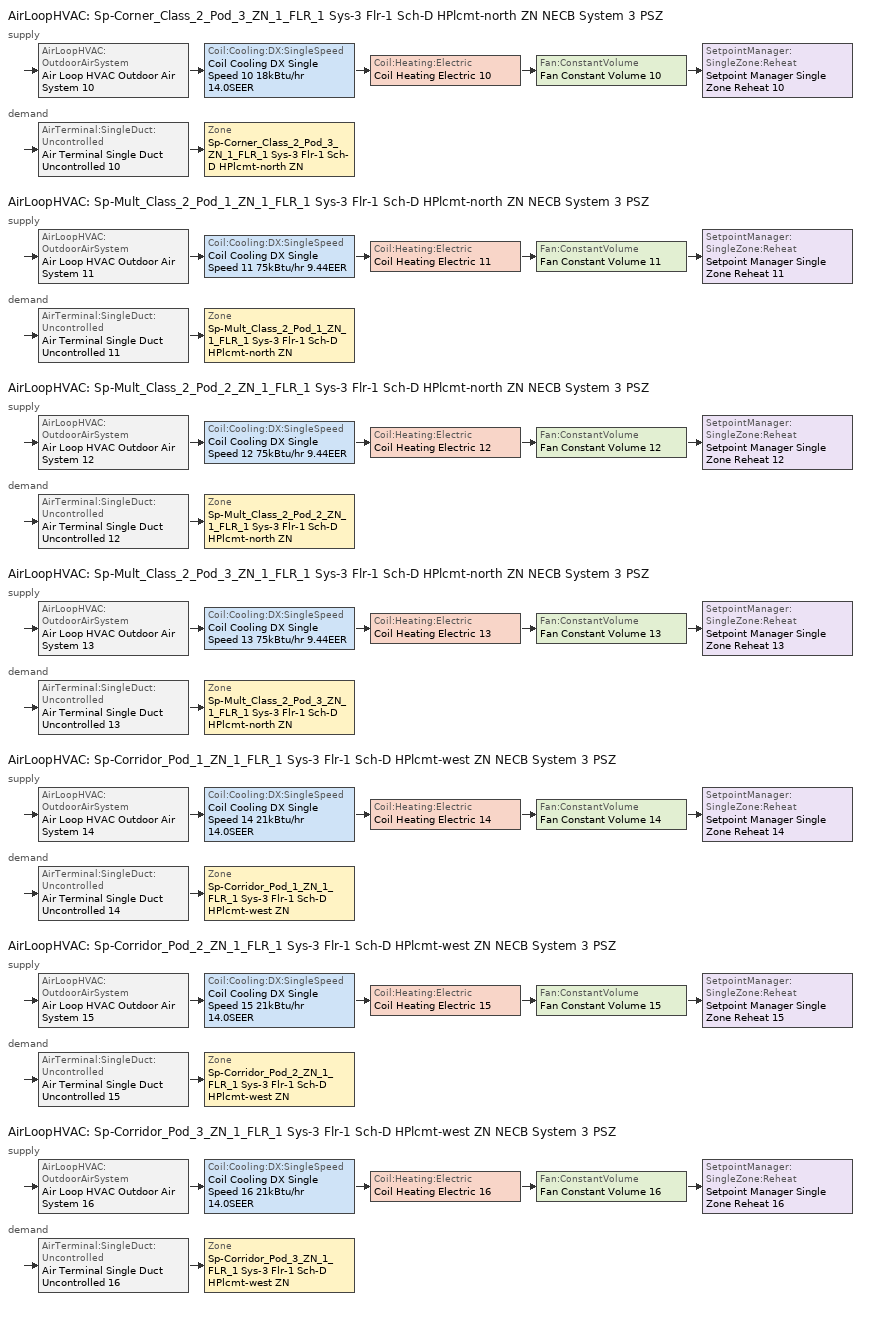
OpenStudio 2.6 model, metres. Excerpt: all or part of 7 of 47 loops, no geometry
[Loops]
AirLoopHVAC 'Sp-Corner_Class_2_Pod_3_ZN_1_FLR_1 Sys-3 Flr-1 Sch-D HPlcmt-north ZN NECB System 3 PSZ'
 supply: AirLoopHVAC:OutdoorAirSystem 'Air Loop HVAC Outdoor Air System 10' > Coil:Cooling:DX:SingleSpeed 'Coil Cooling DX Single Speed 10 18kBtu/hr 14.0SEER' > Coil:Heating:Electric 'Coil Heating Electric 10' > Fan:ConstantVolume 'Fan Constant Volume 10' > SetpointManager:SingleZone:Reheat 'Setpoint Manager Single Zone Reheat 10'
 demand: AirTerminal:SingleDuct:Uncontrolled 'Air Terminal Single Duct Uncontrolled 10' > Zone 'Sp-Corner_Class_2_Pod_3_ZN_1_FLR_1 Sys-3 Flr-1 Sch-D HPlcmt-north ZN'
AirLoopHVAC 'Sp-Mult_Class_2_Pod_1_ZN_1_FLR_1 Sys-3 Flr-1 Sch-D HPlcmt-north ZN NECB System 3 PSZ'
 supply: AirLoopHVAC:OutdoorAirSystem 'Air Loop HVAC Outdoor Air System 11' > Coil:Cooling:DX:SingleSpeed 'Coil Cooling DX Single Speed 11 75kBtu/hr 9.44EER' > Coil:Heating:Electric 'Coil Heating Electric 11' > Fan:ConstantVolume 'Fan Constant Volume 11' > SetpointManager:SingleZone:Reheat 'Setpoint Manager Single Zone Reheat 11'
 demand: AirTerminal:SingleDuct:Uncontrolled 'Air Terminal Single Duct Uncontrolled 11' > Zone 'Sp-Mult_Class_2_Pod_1_ZN_1_FLR_1 Sys-3 Flr-1 Sch-D HPlcmt-north ZN'
AirLoopHVAC 'Sp-Mult_Class_2_Pod_2_ZN_1_FLR_1 Sys-3 Flr-1 Sch-D HPlcmt-north ZN NECB System 3 PSZ'
 supply: AirLoopHVAC:OutdoorAirSystem 'Air Loop HVAC Outdoor Air System 12' > Coil:Cooling:DX:SingleSpeed 'Coil Cooling DX Single Speed 12 75kBtu/hr 9.44EER' > Coil:Heating:Electric 'Coil Heating Electric 12' > Fan:ConstantVolume 'Fan Constant Volume 12' > SetpointManager:SingleZone:Reheat 'Setpoint Manager Single Zone Reheat 12'
 demand: AirTerminal:SingleDuct:Uncontrolled 'Air Terminal Single Duct Uncontrolled 12' > Zone 'Sp-Mult_Class_2_Pod_2_ZN_1_FLR_1 Sys-3 Flr-1 Sch-D HPlcmt-north ZN'
AirLoopHVAC 'Sp-Mult_Class_2_Pod_3_ZN_1_FLR_1 Sys-3 Flr-1 Sch-D HPlcmt-north ZN NECB System 3 PSZ'
 supply: AirLoopHVAC:OutdoorAirSystem 'Air Loop HVAC Outdoor Air System 13' > Coil:Cooling:DX:SingleSpeed 'Coil Cooling DX Single Speed 13 75kBtu/hr 9.44EER' > Coil:Heating:Electric 'Coil Heating Electric 13' > Fan:ConstantVolume 'Fan Constant Volume 13' > SetpointManager:SingleZone:Reheat 'Setpoint Manager Single Zone Reheat 13'
 demand: AirTerminal:SingleDuct:Uncontrolled 'Air Terminal Single Duct Uncontrolled 13' > Zone 'Sp-Mult_Class_2_Pod_3_ZN_1_FLR_1 Sys-3 Flr-1 Sch-D HPlcmt-north ZN'
AirLoopHVAC 'Sp-Corridor_Pod_1_ZN_1_FLR_1 Sys-3 Flr-1 Sch-D HPlcmt-west ZN NECB System 3 PSZ'
 supply: AirLoopHVAC:OutdoorAirSystem 'Air Loop HVAC Outdoor Air System 14' > Coil:Cooling:DX:SingleSpeed 'Coil Cooling DX Single Speed 14 21kBtu/hr 14.0SEER' > Coil:Heating:Electric 'Coil Heating Electric 14' > Fan:ConstantVolume 'Fan Constant Volume 14' > SetpointManager:SingleZone:Reheat 'Setpoint Manager Single Zone Reheat 14'
 demand: AirTerminal:SingleDuct:Uncontrolled 'Air Terminal Single Duct Uncontrolled 14' > Zone 'Sp-Corridor_Pod_1_ZN_1_FLR_1 Sys-3 Flr-1 Sch-D HPlcmt-west ZN'
AirLoopHVAC 'Sp-Corridor_Pod_2_ZN_1_FLR_1 Sys-3 Flr-1 Sch-D HPlcmt-west ZN NECB System 3 PSZ'
 supply: AirLoopHVAC:OutdoorAirSystem 'Air Loop HVAC Outdoor Air System 15' > Coil:Cooling:DX:SingleSpeed 'Coil Cooling DX Single Speed 15 21kBtu/hr 14.0SEER' > Coil:Heating:Electric 'Coil Heating Electric 15' > Fan:ConstantVolume 'Fan Constant Volume 15' > SetpointManager:SingleZone:Reheat 'Setpoint Manager Single Zone Reheat 15'
 demand: AirTerminal:SingleDuct:Uncontrolled 'Air Terminal Single Duct Uncontrolled 15' > Zone 'Sp-Corridor_Pod_2_ZN_1_FLR_1 Sys-3 Flr-1 Sch-D HPlcmt-west ZN'
AirLoopHVAC 'Sp-Corridor_Pod_3_ZN_1_FLR_1 Sys-3 Flr-1 Sch-D HPlcmt-west ZN NECB System 3 PSZ'
 supply: AirLoopHVAC:OutdoorAirSystem 'Air Loop HVAC Outdoor Air System 16' > Coil:Cooling:DX:SingleSpeed 'Coil Cooling DX Single Speed 16 21kBtu/hr 14.0SEER' > Coil:Heating:Electric 'Coil Heating Electric 16' > Fan:ConstantVolume 'Fan Constant Volume 16' > SetpointManager:SingleZone:Reheat 'Setpoint Manager Single Zone Reheat 16'
 demand: AirTerminal:SingleDuct:Uncontrolled 'Air Terminal Single Duct Uncontrolled 16' > Zone 'Sp-Corridor_Pod_3_ZN_1_FLR_1 Sys-3 Flr-1 Sch-D HPlcmt-west ZN'
[Sizing:Zone] Zone Cooling Design Supply Air Temperature Input Method=SupplyAirTemperature; Zone Cooling Design Supply Air Temperature {C}=13; Zone Cooling Design Supply Air Temperature Difference {deltaC}=11.11; Zone Heating Design Supply Air Temperature Input Method=SupplyAirTemperature; Zone Heating Design Supply Air Temperature {C}=43; Zone Heating Design Supply Air Temperature Difference {deltaC}=11.11; Zone Cooling Design Supply Air Humidity Ratio {kg-H2O/kg-air}=0.0085; Zone Heating Design Supply Air Humidity Ratio {kg-H2O/kg-air}=0.008; Zone Heating Sizing Factor=1.3; Zone Cooling Sizing Factor=1.1; Cooling Design Air Flow Method=DesignDay; Heating Design Air Flow Method=DesignDay; Account for Dedicated Outdoor Air System=No; Dedicated Outdoor Air System Control Strategy=NeutralSupplyAir; Dedicated Outdoor Air Low Setpoint Temperature for Design {C}=autosize; Dedicated Outdoor Air High Setpoint Temperature for Design {C}=autosize
Sp-Corner_Class_2_Pod_3_ZN_1_FLR_1 Sys-3 Flr-1 Sch-D HPlcmt-north ZN; Sp-Mult_Class_2_Pod_1_ZN_1_FLR_1 Sys-3 Flr-1 Sch-D HPlcmt-north ZN; Sp-Mult_Class_2_Pod_2_ZN_1_FLR_1 Sys-3 Flr-1 Sch-D HPlcmt-north ZN; Sp-Mult_Class_2_Pod_3_ZN_1_FLR_1 Sys-3 Flr-1 Sch-D HPlcmt-north ZN; Sp-Corridor_Pod_1_ZN_1_FLR_1 Sys-3 Flr-1 Sch-D HPlcmt-west ZN; Sp-Corridor_Pod_2_ZN_1_FLR_1 Sys-3 Flr-1 Sch-D HPlcmt-west ZN; Sp-Corridor_Pod_3_ZN_1_FLR_1 Sys-3 Flr-1 Sch-D HPlcmt-west ZN
[Zone equipment]
Sp-Corner_Class_2_Pod_3_ZN_1_FLR_1 Sys-3 Flr-1 Sch-D HPlcmt-north ZN: Air Terminal Single Duct Uncontrolled 10, Zone HVAC Baseboard Convective Electric 10
Sp-Mult_Class_2_Pod_1_ZN_1_FLR_1 Sys-3 Flr-1 Sch-D HPlcmt-north ZN: Air Terminal Single Duct Uncontrolled 11, Zone HVAC Baseboard Convective Electric 11
Sp-Mult_Class_2_Pod_2_ZN_1_FLR_1 Sys-3 Flr-1 Sch-D HPlcmt-north ZN: Air Terminal Single Duct Uncontrolled 12, Zone HVAC Baseboard Convective Electric 12
Sp-Mult_Class_2_Pod_3_ZN_1_FLR_1 Sys-3 Flr-1 Sch-D HPlcmt-north ZN: Air Terminal Single Duct Uncontrolled 13, Zone HVAC Baseboard Convective Electric 13
Sp-Corridor_Pod_1_ZN_1_FLR_1 Sys-3 Flr-1 Sch-D HPlcmt-west ZN: Air Terminal Single Duct Uncontrolled 14, Zone HVAC Baseboard Convective Electric 14
Sp-Corridor_Pod_2_ZN_1_FLR_1 Sys-3 Flr-1 Sch-D HPlcmt-west ZN: Air Terminal Single Duct Uncontrolled 15, Zone HVAC Baseboard Convective Electric 15
Sp-Corridor_Pod_3_ZN_1_FLR_1 Sys-3 Flr-1 Sch-D HPlcmt-west ZN: Air Terminal Single Duct Uncontrolled 16, Zone HVAC Baseboard Convective Electric 16
[AirLoopHVAC] Design Supply Air Flow Rate {m3/s}=AutoSize
Name | Availability Schedule
Sp-Corner_Class_2_Pod_3_ZN_1_FLR_1 Sys-3 Flr-1 Sch-D HPlcmt-north ZN NECB System 3 PSZ | Always On Discrete
Sp-Mult_Class_2_Pod_1_ZN_1_FLR_1 Sys-3 Flr-1 Sch-D HPlcmt-north ZN NECB System 3 PSZ | Sp-Mult_Class_2_Pod_1_ZN_1_FLR_1 Sys-3 Flr-1 Sch-D HPlcmt-north ZN NECB System 3 PSZ Occ Sch
Sp-Mult_Class_2_Pod_2_ZN_1_FLR_1 Sys-3 Flr-1 Sch-D HPlcmt-north ZN NECB System 3 PSZ | Sp-Mult_Class_2_Pod_2_ZN_1_FLR_1 Sys-3 Flr-1 Sch-D HPlcmt-north ZN NECB System 3 PSZ Occ Sch
Sp-Mult_Class_2_Pod_3_ZN_1_FLR_1 Sys-3 Flr-1 Sch-D HPlcmt-north ZN NECB System 3 PSZ | Sp-Mult_Class_2_Pod_3_ZN_1_FLR_1 Sys-3 Flr-1 Sch-D HPlcmt-north ZN NECB System 3 PSZ Occ Sch
Sp-Corridor_Pod_1_ZN_1_FLR_1 Sys-3 Flr-1 Sch-D HPlcmt-west ZN NECB System 3 PSZ | Sp-Corridor_Pod_1_ZN_1_FLR_1 Sys-3 Flr-1 Sch-D HPlcmt-west ZN NECB System 3 PSZ Occ Sch
Sp-Corridor_Pod_2_ZN_1_FLR_1 Sys-3 Flr-1 Sch-D HPlcmt-west ZN NECB System 3 PSZ | Sp-Corridor_Pod_2_ZN_1_FLR_1 Sys-3 Flr-1 Sch-D HPlcmt-west ZN NECB System 3 PSZ Occ Sch
Sp-Corridor_Pod_3_ZN_1_FLR_1 Sys-3 Flr-1 Sch-D HPlcmt-west ZN NECB System 3 PSZ | Sp-Corridor_Pod_3_ZN_1_FLR_1 Sys-3 Flr-1 Sch-D HPlcmt-west ZN NECB System 3 PSZ Occ Sch
[Sizing:System] Type of Load to Size On=Sensible; Design Outdoor Air Flow Rate {m3/s}=Autosize; Minimum System Air Flow Ratio=1; Preheat Design Temperature {C}=7; Preheat Design Humidity Ratio {kg-H2O/kg-Air}=0.008; Precool Design Temperature {C}=13; Precool Design Humidity Ratio {kg-H2O/kg-Air}=0.008; Central Cooling Design Supply Air Temperature {C}=13; Central Heating Design Supply Air Temperature {C}=43; Sizing Option=NonCoincident; 100% Outdoor Air in Cooling=No; 100% Outdoor Air in Heating=No; Central Cooling Design Supply Air Humidity Ratio {kg-H2O/kg-Air}=0.0085; Central Heating Design Supply Air Humidity Ratio {kg-H2O/kg-Air}=0.008; Cooling Design Air Flow Method=DesignDay; Cooling Design Air Flow Rate {m3/s}=0; Heating Design Air Flow Method=DesignDay; Heating Design Air Flow Rate {m3/s}=0; System Outdoor Air Method=ZoneSum; Zone Maximum Outdoor Air Fraction=1; Cooling Supply Air Flow Rate Per Floor Area {m3/s-m2}=0.00996765; Cooling Fraction of Autosized Cooling Supply Air Flow Rate=1; Cooling Supply Air Flow Rate Per Unit Cooling Capacity {m3/s-W}=3.94755e-05; Heating Supply Air Flow Rate Per Floor Area {m3/s-m2}=0.00996765; Heating Fraction of Autosized Heating Supply Air Flow Rate=1; Heating Fraction of Autosized Cooling Supply Air Flow Rate=1; Heating Supply Air Flow Rate Per Unit Heating Capacity {m3/s-W}=3.15882e-05; Cooling Design Capacity Method=CoolingDesignCapacity; Cooling Design Capacity {W}=autosize; Cooling Design Capacity Per Floor Area {W/m2}=234.7; Fraction of Autosized Cooling Design Capacity=1; Heating Design Capacity Method=HeatingDesignCapacity; Heating Design Capacity {W}=autosize; Heating Design Capacity Per Floor Area {W/m2}=157; Fraction of Autosized Heating Design Capacity=1; Central Cooling Capacity Control Method=OnOff
Sp-Corner_Class_2_Pod_3_ZN_1_FLR_1 Sys-3 Flr-1 Sch-D HPlcmt-north ZN NECB System 3 PSZ; Sp-Mult_Class_2_Pod_1_ZN_1_FLR_1 Sys-3 Flr-1 Sch-D HPlcmt-north ZN NECB System 3 PSZ; Sp-Mult_Class_2_Pod_2_ZN_1_FLR_1 Sys-3 Flr-1 Sch-D HPlcmt-north ZN NECB System 3 PSZ; Sp-Mult_Class_2_Pod_3_ZN_1_FLR_1 Sys-3 Flr-1 Sch-D HPlcmt-north ZN NECB System 3 PSZ; Sp-Corridor_Pod_1_ZN_1_FLR_1 Sys-3 Flr-1 Sch-D HPlcmt-west ZN NECB System 3 PSZ; Sp-Corridor_Pod_2_ZN_1_FLR_1 Sys-3 Flr-1 Sch-D HPlcmt-west ZN NECB System 3 PSZ; Sp-Corridor_Pod_3_ZN_1_FLR_1 Sys-3 Flr-1 Sch-D HPlcmt-west ZN NECB System 3 PSZ
[Fan:ConstantVolume] Availability Schedule=Always On Discrete; Fan Efficiency=0.39975; Pressure Rise {Pa}=640; Maximum Flow Rate {m3/s}=AutoSize; Motor Efficiency=0.615
Fan Constant Volume 10; Fan Constant Volume 11; Fan Constant Volume 12; Fan Constant Volume 13; Fan Constant Volume 14; Fan Constant Volume 15; Fan Constant Volume 16
[Coil:Heating:Electric] Availability Schedule=Always On Discrete
Coil Heating Electric 10; Coil Heating Electric 11; Coil Heating Electric 12; Coil Heating Electric 13; Coil Heating Electric 14; Coil Heating Electric 15; Coil Heating Electric 16
[Coil:Cooling:DX:SingleSpeed] Availability Schedule=Always On Discrete; Rated Total Cooling Capacity {W}=autosize; Rated Sensible Heat Ratio=autosize; Rated Air Flow Rate {m3/s}=autosize; Rated Evaporator Fan Power Per Volume Flow Rate {W/(m3/s)}=773.3; Total Cooling Capacity Function of Temperature Curve=DXCOOL-NECB2011-REF-CAPFT; Total Cooling Capacity Function of Flow Fraction Curve=DXCOOL-NECB2011-REF-CAPFFLOW; Energy Input Ratio Function of Temperature Curve=DXCOOL-NECB2011-REF-COOLEIRFT; Energy Input Ratio Function of Flow Fraction Curve=DXCOOL-NECB2011-REF-COOLEIRFFLOW; Part Load Fraction Correlation Curve=DXCOOL-NECB2011-REF-COOLPLFFPLR; Condenser Type=AirCooled; Evaporative Condenser Effectiveness=0; Evaporative Condenser Air Flow Rate {m3/s}=Autosize; Evaporative Condenser Pump Rated Power Consumption {W}=Autosize; Crankcase Heater Capacity {W}=0; Maximum Outdoor Dry-Bulb Temperature for Crankcase Heater Operation {C}=0; Basin Heater Capacity {W/K}=0; Basin Heater Setpoint Temperature {C}=10
Name | Rated COP {W/W}
Coil Cooling DX Single Speed 10 18kBtu/hr 14.0SEER; Coil Cooling DX Single Speed 14 21kBtu/hr 14.0SEER; Coil Cooling DX Single Speed 15 21kBtu/hr 14.0SEER; Coil Cooling DX Single Speed 16 21kBtu/hr 14.0SEER | 3.8248
Coil Cooling DX Single Speed 11 75kBtu/hr 9.44EER; Coil Cooling DX Single Speed 12 75kBtu/hr 9.44EER; Coil Cooling DX Single Speed 13 75kBtu/hr 9.44EER | 3.24623
[Controller:OutdoorAir] Minimum Outdoor Air Flow Rate {m3/s}=autosize; Maximum Outdoor Air Flow Rate {m3/s}=Autosize; Economizer Control Action Type=ModulateFlow; Lockout Type=NoLockout; Minimum Limit Type=FixedMinimum; High Humidity Control=No; Heat Recovery Bypass Control Type=BypassWhenOAFlowGreaterThanMinimum
Name | Economizer Control Type | Economizer Maximum Limit Dry-Bulb Temperature {C} | Economizer Maximum Limit Enthalpy {J/kg} | Economizer Minimum Limit Dry-Bulb Temperature {C} | Minimum Outdoor Air Schedule | Controller Mechanical Ventilation
Controller Outdoor Air 10 | NoEconomizer | 28 | 64000 | -100 | Always On Discrete | Controller Mechanical Ventilation 10
Controller Outdoor Air 11 | DifferentialEnthalpy |  |  |  | Sp-Mult_Class_2_Pod_1_ZN_1_FLR_1 Sys-3 Flr-1 Sch-D HPlcmt-north ZN NECB System 3 PSZ Occ Sch | Controller Mechanical Ventilation 11
Controller Outdoor Air 12 | DifferentialEnthalpy |  |  |  | Sp-Mult_Class_2_Pod_2_ZN_1_FLR_1 Sys-3 Flr-1 Sch-D HPlcmt-north ZN NECB System 3 PSZ Occ Sch | Controller Mechanical Ventilation 12
Controller Outdoor Air 13 | DifferentialEnthalpy |  |  |  | Sp-Mult_Class_2_Pod_3_ZN_1_FLR_1 Sys-3 Flr-1 Sch-D HPlcmt-north ZN NECB System 3 PSZ Occ Sch | Controller Mechanical Ventilation 13
Controller Outdoor Air 14 | NoEconomizer | 28 | 64000 | -100 | Sp-Corridor_Pod_1_ZN_1_FLR_1 Sys-3 Flr-1 Sch-D HPlcmt-west ZN NECB System 3 PSZ Occ Sch | Controller Mechanical Ventilation 14
Controller Outdoor Air 15 | NoEconomizer | 28 | 64000 | -100 | Sp-Corridor_Pod_2_ZN_1_FLR_1 Sys-3 Flr-1 Sch-D HPlcmt-west ZN NECB System 3 PSZ Occ Sch | Controller Mechanical Ventilation 15
Controller Outdoor Air 16 | NoEconomizer | 28 | 64000 | -100 | Sp-Corridor_Pod_3_ZN_1_FLR_1 Sys-3 Flr-1 Sch-D HPlcmt-west ZN NECB System 3 PSZ Occ Sch | Controller Mechanical Ventilation 16
[Controller:MechanicalVentilation] Availability Schedule=Always On Discrete; System Outdoor Air Method=ZoneSum
Controller Mechanical Ventilation 10; Controller Mechanical Ventilation 11; Controller Mechanical Ventilation 12; Controller Mechanical Ventilation 13; Controller Mechanical Ventilation 14; Controller Mechanical Ventilation 15; Controller Mechanical Ventilation 16
[AirLoopHVAC:OutdoorAirSystem]
Name | Controller
Air Loop HVAC Outdoor Air System 10 | Controller Outdoor Air 10
Air Loop HVAC Outdoor Air System 11 | Controller Outdoor Air 11
Air Loop HVAC Outdoor Air System 12 | Controller Outdoor Air 12
Air Loop HVAC Outdoor Air System 13 | Controller Outdoor Air 13
Air Loop HVAC Outdoor Air System 14 | Controller Outdoor Air 14
Air Loop HVAC Outdoor Air System 15 | Controller Outdoor Air 15
Air Loop HVAC Outdoor Air System 16 | Controller Outdoor Air 16
[SetpointManager:SingleZone:Reheat] Minimum Supply Air Temperature {C}=13; Maximum Supply Air Temperature {C}=43
Name | Control Zone
Setpoint Manager Single Zone Reheat 10 | Sp-Corner_Class_2_Pod_3_ZN_1_FLR_1 Sys-3 Flr-1 Sch-D HPlcmt-north ZN
Setpoint Manager Single Zone Reheat 11 | Sp-Mult_Class_2_Pod_1_ZN_1_FLR_1 Sys-3 Flr-1 Sch-D HPlcmt-north ZN
Setpoint Manager Single Zone Reheat 12 | Sp-Mult_Class_2_Pod_2_ZN_1_FLR_1 Sys-3 Flr-1 Sch-D HPlcmt-north ZN
Setpoint Manager Single Zone Reheat 13 | Sp-Mult_Class_2_Pod_3_ZN_1_FLR_1 Sys-3 Flr-1 Sch-D HPlcmt-north ZN
Setpoint Manager Single Zone Reheat 14 | Sp-Corridor_Pod_1_ZN_1_FLR_1 Sys-3 Flr-1 Sch-D HPlcmt-west ZN
Setpoint Manager Single Zone Reheat 15 | Sp-Corridor_Pod_2_ZN_1_FLR_1 Sys-3 Flr-1 Sch-D HPlcmt-west ZN
Setpoint Manager Single Zone Reheat 16 | Sp-Corridor_Pod_3_ZN_1_FLR_1 Sys-3 Flr-1 Sch-D HPlcmt-west ZN
[AirTerminal:SingleDuct:Uncontrolled] Availability Schedule=Always On Discrete; Maximum Air Flow Rate {m3/s}=AutoSize
Air Terminal Single Duct Uncontrolled 10; Air Terminal Single Duct Uncontrolled 11; Air Terminal Single Duct Uncontrolled 12; Air Terminal Single Duct Uncontrolled 13; Air Terminal Single Duct Uncontrolled 14; Air Terminal Single Duct Uncontrolled 15; Air Terminal Single Duct Uncontrolled 16
[ZoneHVAC:Baseboard:Convective:Electric] Availability Schedule=Always On Discrete; Nominal Capacity {W}=autosize; Efficiency=1
Zone HVAC Baseboard Convective Electric 10; Zone HVAC Baseboard Convective Electric 11; Zone HVAC Baseboard Convective Electric 12; Zone HVAC Baseboard Convective Electric 13; Zone HVAC Baseboard Convective Electric 14; Zone HVAC Baseboard Convective Electric 15; Zone HVAC Baseboard Convective Electric 16
[HeatExchanger:AirToAir:SensibleAndLatent] Availability Schedule=Always On Discrete; Nominal Supply Air Flow Rate {m3/s}=autosize; Sensible Effectiveness at 100% Heating Air Flow=0.5; Latent Effectiveness at 100% Heating Air Flow=0.5; Sensible Effectiveness at 75% Heating Air Flow=0.5; Latent Effectiveness at 75% Heating Air Flow=0.5; Sensible Effectiveness at 100% Cooling Air Flow=0.5; Latent Effectiveness at 100% Cooling Air Flow=0.5; Sensible Effectiveness at 75% Cooling Air Flow=0.5; Latent Effectiveness at 75% Cooling Air Flow=0.5; Supply Air Outlet Temperature Control=Yes; Heat Exchanger Type=Rotary; Frost Control Type=ExhaustOnly; Threshold Temperature {C}=-23.3; Initial Defrost Time Fraction=0.167; Rate of Defrost Time Fraction Increase {1/K}=1.44; Economizer Lockout=Yes
Name | Nominal Electric Power {W}
Sp-Corridor_Pod_2_ZN_1_FLR_1 Sys-3 Flr-1 Sch-D HPlcmt-west ZN NECB System 3 PSZ ERV; Sp-Corridor_Pod_2_ZN_1_FLR_2 Sys-3 Flr-2 Sch-D HPlcmt-west ZN NECB System 3 PSZ ERV; Sp-Corridor_Pod_3_ZN_1_FLR_1 Sys-3 Flr-1 Sch-D HPlcmt-west ZN NECB System 3 PSZ ERV; Sp-Corridor_Pod_3_ZN_1_FLR_2 Sys-3 Flr-2 Sch-D HPlcmt-west ZN NECB System 3 PSZ ERV | 119.982
Sp-Gym_ZN_1_FLR_1 Sys-3 Flr-1 Sch-B HPlcmt-core ZN NECB System 3 PSZ ERV | 2210.7
Sp-Kitchen_ZN_1_FLR_1 Sys-3 Flr-1 Sch-B HPlcmt-east ZN NECB System 3 PSZ ERV | 262.571
Sp-LIBRARY_MEDIA_CENTER_ZN_1_FLR_2 Sys-3 Flr-2 Sch-C HPlcmt-east ZN NECB System 3 PSZ ERV | 570.492
Sp-Lobby_ZN_1_FLR_1 Sys-3 Flr-1 Sch-C HPlcmt-south ZN NECB System 3 PSZ ERV; Sp-Lobby_ZN_1_FLR_2 Sys-3 Flr-2 Sch-C HPlcmt-south ZN NECB System 3 PSZ ERV | 660.047
Sp-Main_Corridor_ZN_1_FLR_1 Sys-3 Flr-1 Sch-D HPlcmt-west ZN NECB System 3 PSZ ERV; Sp-Main_Corridor_ZN_1_FLR_2 Sys-3 Flr-2 Sch-D HPlcmt-west ZN NECB System 3 PSZ ERV | 299.311
Sp-Mech_ZN_1_FLR_1 Sys-3 Flr-1 Sch-D HPlcmt-core ZN NECB System 3 PSZ ERV; Sp-Mech_ZN_1_FLR_2 Sys-3 Flr-2 Sch-D HPlcmt-core ZN NECB System 3 PSZ ERV | 124.793
Sp-Mult_Class_1_Pod_1_ZN_1_FLR_1 Sys-3 Flr-1 Sch-D HPlcmt-south ZN NECB System 3 PSZ ERV; Sp-Mult_Class_1_Pod_1_ZN_1_FLR_2 Sys-3 Flr-2 Sch-D HPlcmt-south ZN NECB System 3 PSZ ERV; Sp-Mult_Class_1_Pod_2_ZN_1_FLR_1 Sys-3 Flr-1 Sch-D HPlcmt-south ZN NECB System 3 PSZ ERV; Sp-Mult_Class_1_Pod_2_ZN_1_FLR_2 Sys-3 Flr-2 Sch-D HPlcmt-south ZN NECB System 3 PSZ ERV; Sp-Mult_Class_1_Pod_3_ZN_1_FLR_1 Sys-3 Flr-1 Sch-D HPlcmt-south ZN NECB System 3 PSZ ERV; Sp-Mult_Class_1_Pod_3_ZN_1_FLR_2 Sys-3 Flr-2 Sch-D HPlcmt-south ZN NECB System 3 PSZ ERV; Sp-Mult_Class_2_Pod_1_ZN_1_FLR_1 Sys-3 Flr-1 Sch-D HPlcmt-north ZN NECB System 3 PSZ ERV | 1002.76
[Schedule:Ruleset]
Name | Default Day Schedule | Summer Design Day Schedule | Winter Design Day Schedule
Sp-Corridor_Pod_1_ZN_1_FLR_1 Sys-3 Flr-1 Sch-D HPlcmt-west ZN NECB System 3 PSZ Occ Sch | Sp-Corridor_Pod_1_ZN_1_FLR_1 Sys-3 Flr-1 Sch-D HPlcmt-west ZN NECB System 3 PSZ Occ Sch Default | Sp-Corridor_Pod_1_ZN_1_FLR_1 Sys-3 Flr-1 Sch-D HPlcmt-west ZN NECB System 3 PSZ Occ Sch Summer Design Day | Sp-Corridor_Pod_1_ZN_1_FLR_1 Sys-3 Flr-1 Sch-D HPlcmt-west ZN NECB System 3 PSZ Occ Sch Winter Design Day
Sp-Corridor_Pod_2_ZN_1_FLR_1 Sys-3 Flr-1 Sch-D HPlcmt-west ZN NECB System 3 PSZ Occ Sch | Sp-Corridor_Pod_2_ZN_1_FLR_1 Sys-3 Flr-1 Sch-D HPlcmt-west ZN NECB System 3 PSZ Occ Sch Default | Sp-Corridor_Pod_2_ZN_1_FLR_1 Sys-3 Flr-1 Sch-D HPlcmt-west ZN NECB System 3 PSZ Occ Sch Summer Design Day | Sp-Corridor_Pod_2_ZN_1_FLR_1 Sys-3 Flr-1 Sch-D HPlcmt-west ZN NECB System 3 PSZ Occ Sch Winter Design Day
Sp-Corridor_Pod_3_ZN_1_FLR_1 Sys-3 Flr-1 Sch-D HPlcmt-west ZN NECB System 3 PSZ Occ Sch | Sp-Corridor_Pod_3_ZN_1_FLR_1 Sys-3 Flr-1 Sch-D HPlcmt-west ZN NECB System 3 PSZ Occ Sch Default | Sp-Corridor_Pod_3_ZN_1_FLR_1 Sys-3 Flr-1 Sch-D HPlcmt-west ZN NECB System 3 PSZ Occ Sch Summer Design Day | Sp-Corridor_Pod_3_ZN_1_FLR_1 Sys-3 Flr-1 Sch-D HPlcmt-west ZN NECB System 3 PSZ Occ Sch Winter Design Day
Sp-Mult_Class_2_Pod_1_ZN_1_FLR_1 Sys-3 Flr-1 Sch-D HPlcmt-north ZN NECB System 3 PSZ Occ Sch | Sp-Mult_Class_2_Pod_1_ZN_1_FLR_1 Sys-3 Flr-1 Sch-D HPlcmt-north ZN NECB System 3 PSZ Occ Sch Default | Sp-Mult_Class_2_Pod_1_ZN_1_FLR_1 Sys-3 Flr-1 Sch-D HPlcmt-north ZN NECB System 3 PSZ Occ Sch Summer Design Day | Sp-Mult_Class_2_Pod_1_ZN_1_FLR_1 Sys-3 Flr-1 Sch-D HPlcmt-north ZN NECB System 3 PSZ Occ Sch Winter Design Day
Sp-Mult_Class_2_Pod_2_ZN_1_FLR_1 Sys-3 Flr-1 Sch-D HPlcmt-north ZN NECB System 3 PSZ Occ Sch | Sp-Mult_Class_2_Pod_2_ZN_1_FLR_1 Sys-3 Flr-1 Sch-D HPlcmt-north ZN NECB System 3 PSZ Occ Sch Default | Sp-Mult_Class_2_Pod_2_ZN_1_FLR_1 Sys-3 Flr-1 Sch-D HPlcmt-north ZN NECB System 3 PSZ Occ Sch Summer Design Day | Sp-Mult_Class_2_Pod_2_ZN_1_FLR_1 Sys-3 Flr-1 Sch-D HPlcmt-north ZN NECB System 3 PSZ Occ Sch Winter Design Day
Sp-Mult_Class_2_Pod_3_ZN_1_FLR_1 Sys-3 Flr-1 Sch-D HPlcmt-north ZN NECB System 3 PSZ Occ Sch | Sp-Mult_Class_2_Pod_3_ZN_1_FLR_1 Sys-3 Flr-1 Sch-D HPlcmt-north ZN NECB System 3 PSZ Occ Sch Default | Sp-Mult_Class_2_Pod_3_ZN_1_FLR_1 Sys-3 Flr-1 Sch-D HPlcmt-north ZN NECB System 3 PSZ Occ Sch Summer Design Day | Sp-Mult_Class_2_Pod_3_ZN_1_FLR_1 Sys-3 Flr-1 Sch-D HPlcmt-north ZN NECB System 3 PSZ Occ Sch Winter Design Day
[Schedule:Day]
Sp-Corridor_Pod_1_ZN_1_FLR_1 Sys-3 Flr-1 Sch-D HPlcmt-west ZN NECB System 3 PSZ Occ Sch Default; Sp-Corridor_Pod_1_ZN_1_FLR_1 Sys-3 Flr-1 Sch-D HPlcmt-west ZN NECB System 3 PSZ Occ Sch Winter Design Day; Sp-Corridor_Pod_1_ZN_1_FLR_1 Sys-3 Flr-1 Sch-D HPlcmt-west ZN NECB System 3 PSZ Occ Sch Summer Design Day; Sp-Corridor_Pod_2_ZN_1_FLR_1 Sys-3 Flr-1 Sch-D HPlcmt-west ZN NECB System 3 PSZ Occ Sch Default; Sp-Corridor_Pod_2_ZN_1_FLR_1 Sys-3 Flr-1 Sch-D HPlcmt-west ZN NECB System 3 PSZ Occ Sch Winter Design Day; Sp-Corridor_Pod_2_ZN_1_FLR_1 Sys-3 Flr-1 Sch-D HPlcmt-west ZN NECB System 3 PSZ Occ Sch Summer Design Day; Sp-Corridor_Pod_3_ZN_1_FLR_1 Sys-3 Flr-1 Sch-D HPlcmt-west ZN NECB System 3 PSZ Occ Sch Default; Sp-Corridor_Pod_3_ZN_1_FLR_1 Sys-3 Flr-1 Sch-D HPlcmt-west ZN NECB System 3 PSZ Occ Sch Winter Design Day; Sp-Corridor_Pod_3_ZN_1_FLR_1 Sys-3 Flr-1 Sch-D HPlcmt-west ZN NECB System 3 PSZ Occ Sch Summer Design Day; Sp-Mult_Class_2_Pod_1_ZN_1_FLR_1 Sys-3 Flr-1 Sch-D HPlcmt-north ZN NECB System 3 PSZ Occ Sch Default; Sp-Mult_Class_2_Pod_1_ZN_1_FLR_1 Sys-3 Flr-1 Sch-D HPlcmt-north ZN NECB System 3 PSZ Occ Sch Winter Design Day; Sp-Mult_Class_2_Pod_1_ZN_1_FLR_1 Sys-3 Flr-1 Sch-D HPlcmt-north ZN NECB System 3 PSZ Occ Sch Summer Design Day; Sp-Mult_Class_2_Pod_2_ZN_1_FLR_1 Sys-3 Flr-1 Sch-D HPlcmt-north ZN NECB System 3 PSZ Occ Sch Default; Sp-Mult_Class_2_Pod_2_ZN_1_FLR_1 Sys-3 Flr-1 Sch-D HPlcmt-north ZN NECB System 3 PSZ Occ Sch Winter Design Day; Sp-Mult_Class_2_Pod_2_ZN_1_FLR_1 Sys-3 Flr-1 Sch-D HPlcmt-north ZN NECB System 3 PSZ Occ Sch Summer Design Day; Sp-Mult_Class_2_Pod_3_ZN_1_FLR_1 Sys-3 Flr-1 Sch-D HPlcmt-north ZN NECB System 3 PSZ Occ Sch Default; Sp-Mult_Class_2_Pod_3_ZN_1_FLR_1 Sys-3 Flr-1 Sch-D HPlcmt-north ZN NECB System 3 PSZ Occ Sch Winter Design Day; Sp-Mult_Class_2_Pod_3_ZN_1_FLR_1 Sys-3 Flr-1 Sch-D HPlcmt-north ZN NECB System 3 PSZ Occ Sch Summer Design Day: 24, 0, 1
Sp-Corridor_Pod_1_ZN_1_FLR_1 Sys-3 Flr-1 Sch-D HPlcmt-west ZN NECB System 3 PSZ Occ Sch Monday; Sp-Corridor_Pod_1_ZN_1_FLR_1 Sys-3 Flr-1 Sch-D HPlcmt-west ZN NECB System 3 PSZ Occ Sch Tuesday; Sp-Corridor_Pod_1_ZN_1_FLR_1 Sys-3 Flr-1 Sch-D HPlcmt-west ZN NECB System 3 PSZ Occ Sch Wednesday; Sp-Corridor_Pod_1_ZN_1_FLR_1 Sys-3 Flr-1 Sch-D HPlcmt-west ZN NECB System 3 PSZ Occ Sch Thursday; Sp-Corridor_Pod_1_ZN_1_FLR_1 Sys-3 Flr-1 Sch-D HPlcmt-west ZN NECB System 3 PSZ Occ Sch Friday; Sp-Corridor_Pod_2_ZN_1_FLR_1 Sys-3 Flr-1 Sch-D HPlcmt-west ZN NECB System 3 PSZ Occ Sch Monday; Sp-Corridor_Pod_2_ZN_1_FLR_1 Sys-3 Flr-1 Sch-D HPlcmt-west ZN NECB System 3 PSZ Occ Sch Tuesday; Sp-Corridor_Pod_2_ZN_1_FLR_1 Sys-3 Flr-1 Sch-D HPlcmt-west ZN NECB System 3 PSZ Occ Sch Wednesday; Sp-Corridor_Pod_2_ZN_1_FLR_1 Sys-3 Flr-1 Sch-D HPlcmt-west ZN NECB System 3 PSZ Occ Sch Thursday; Sp-Corridor_Pod_2_ZN_1_FLR_1 Sys-3 Flr-1 Sch-D HPlcmt-west ZN NECB System 3 PSZ Occ Sch Friday; Sp-Corridor_Pod_3_ZN_1_FLR_1 Sys-3 Flr-1 Sch-D HPlcmt-west ZN NECB System 3 PSZ Occ Sch Monday; Sp-Corridor_Pod_3_ZN_1_FLR_1 Sys-3 Flr-1 Sch-D HPlcmt-west ZN NECB System 3 PSZ Occ Sch Tuesday; Sp-Corridor_Pod_3_ZN_1_FLR_1 Sys-3 Flr-1 Sch-D HPlcmt-west ZN NECB System 3 PSZ Occ Sch Wednesday; Sp-Corridor_Pod_3_ZN_1_FLR_1 Sys-3 Flr-1 Sch-D HPlcmt-west ZN NECB System 3 PSZ Occ Sch Thursday; Sp-Corridor_Pod_3_ZN_1_FLR_1 Sys-3 Flr-1 Sch-D HPlcmt-west ZN NECB System 3 PSZ Occ Sch Friday; Sp-Mult_Class_2_Pod_1_ZN_1_FLR_1 Sys-3 Flr-1 Sch-D HPlcmt-north ZN NECB System 3 PSZ Occ Sch Monday; Sp-Mult_Class_2_Pod_1_ZN_1_FLR_1 Sys-3 Flr-1 Sch-D HPlcmt-north ZN NECB System 3 PSZ Occ Sch Tuesday; Sp-Mult_Class_2_Pod_1_ZN_1_FLR_1 Sys-3 Flr-1 Sch-D HPlcmt-north ZN NECB System 3 PSZ Occ Sch Wednesday; Sp-Mult_Class_2_Pod_1_ZN_1_FLR_1 Sys-3 Flr-1 Sch-D HPlcmt-north ZN NECB System 3 PSZ Occ Sch Thursday; Sp-Mult_Class_2_Pod_1_ZN_1_FLR_1 Sys-3 Flr-1 Sch-D HPlcmt-north ZN NECB System 3 PSZ Occ Sch Friday; Sp-Mult_Class_2_Pod_2_ZN_1_FLR_1 Sys-3 Flr-1 Sch-D HPlcmt-north ZN NECB System 3 PSZ Occ Sch Monday; Sp-Mult_Class_2_Pod_2_ZN_1_FLR_1 Sys-3 Flr-1 Sch-D HPlcmt-north ZN NECB System 3 PSZ Occ Sch Tuesday; Sp-Mult_Class_2_Pod_2_ZN_1_FLR_1 Sys-3 Flr-1 Sch-D HPlcmt-north ZN NECB System 3 PSZ Occ Sch Wednesday; Sp-Mult_Class_2_Pod_2_ZN_1_FLR_1 Sys-3 Flr-1 Sch-D HPlcmt-north ZN NECB System 3 PSZ Occ Sch Thursday; Sp-Mult_Class_2_Pod_2_ZN_1_FLR_1 Sys-3 Flr-1 Sch-D HPlcmt-north ZN NECB System 3 PSZ Occ Sch Friday; Sp-Mult_Class_2_Pod_3_ZN_1_FLR_1 Sys-3 Flr-1 Sch-D HPlcmt-north ZN NECB System 3 PSZ Occ Sch Monday; Sp-Mult_Class_2_Pod_3_ZN_1_FLR_1 Sys-3 Flr-1 Sch-D HPlcmt-north ZN NECB System 3 PSZ Occ Sch Tuesday; Sp-Mult_Class_2_Pod_3_ZN_1_FLR_1 Sys-3 Flr-1 Sch-D HPlcmt-north ZN NECB System 3 PSZ Occ Sch Wednesday; Sp-Mult_Class_2_Pod_3_ZN_1_FLR_1 Sys-3 Flr-1 Sch-D HPlcmt-north ZN NECB System 3 PSZ Occ Sch Thursday; Sp-Mult_Class_2_Pod_3_ZN_1_FLR_1 Sys-3 Flr-1 Sch-D HPlcmt-north ZN NECB System 3 PSZ Occ Sch Friday: 9, 0, 0, 18, 0, 1, 19, 0, 0, 22, 0, 1, 24, 0, 0
Sp-Corridor_Pod_1_ZN_1_FLR_1 Sys-3 Flr-1 Sch-D HPlcmt-west ZN NECB System 3 PSZ Occ Sch Saturday; Sp-Corridor_Pod_1_ZN_1_FLR_1 Sys-3 Flr-1 Sch-D HPlcmt-west ZN NECB System 3 PSZ Occ Sch Sunday; Sp-Corridor_Pod_2_ZN_1_FLR_1 Sys-3 Flr-1 Sch-D HPlcmt-west ZN NECB System 3 PSZ Occ Sch Saturday; Sp-Corridor_Pod_2_ZN_1_FLR_1 Sys-3 Flr-1 Sch-D HPlcmt-west ZN NECB System 3 PSZ Occ Sch Sunday; Sp-Corridor_Pod_3_ZN_1_FLR_1 Sys-3 Flr-1 Sch-D HPlcmt-west ZN NECB System 3 PSZ Occ Sch Saturday; Sp-Corridor_Pod_3_ZN_1_FLR_1 Sys-3 Flr-1 Sch-D HPlcmt-west ZN NECB System 3 PSZ Occ Sch Sunday; Sp-Mult_Class_2_Pod_1_ZN_1_FLR_1 Sys-3 Flr-1 Sch-D HPlcmt-north ZN NECB System 3 PSZ Occ Sch Saturday; Sp-Mult_Class_2_Pod_1_ZN_1_FLR_1 Sys-3 Flr-1 Sch-D HPlcmt-north ZN NECB System 3 PSZ Occ Sch Sunday; Sp-Mult_Class_2_Pod_2_ZN_1_FLR_1 Sys-3 Flr-1 Sch-D HPlcmt-north ZN NECB System 3 PSZ Occ Sch Saturday; Sp-Mult_Class_2_Pod_2_ZN_1_FLR_1 Sys-3 Flr-1 Sch-D HPlcmt-north ZN NECB System 3 PSZ Occ Sch Sunday; Sp-Mult_Class_2_Pod_3_ZN_1_FLR_1 Sys-3 Flr-1 Sch-D HPlcmt-north ZN NECB System 3 PSZ Occ Sch Saturday; Sp-Mult_Class_2_Pod_3_ZN_1_FLR_1 Sys-3 Flr-1 Sch-D HPlcmt-north ZN NECB System 3 PSZ Occ Sch Sunday: 24, 0, 0
[Schedule:Rule] Date Specification Type=DateRange; Start Month=1; Start Day=1; End Month=12
Name | Schedule Ruleset | Rule Order | Day Schedule | Apply Monday | End Day | Apply Tuesday | Apply Wednesday | Apply Thursday | Apply Friday | Apply Saturday | Apply Sunday
Sp-Corridor_Pod_1_ZN_1_FLR_1 Sys-3 Flr-1 Sch-D HPlcmt-west ZN NECB System 3 PSZ Occ Sch Monday Rule | Sp-Corridor_Pod_1_ZN_1_FLR_1 Sys-3 Flr-1 Sch-D HPlcmt-west ZN NECB System 3 PSZ Occ Sch | 6 | Sp-Corridor_Pod_1_ZN_1_FLR_1 Sys-3 Flr-1 Sch-D HPlcmt-west ZN NECB System 3 PSZ Occ Sch Monday | Yes | 25
Sp-Corridor_Pod_1_ZN_1_FLR_1 Sys-3 Flr-1 Sch-D HPlcmt-west ZN NECB System 3 PSZ Occ Sch Tuesday Rule | Sp-Corridor_Pod_1_ZN_1_FLR_1 Sys-3 Flr-1 Sch-D HPlcmt-west ZN NECB System 3 PSZ Occ Sch | 5 | Sp-Corridor_Pod_1_ZN_1_FLR_1 Sys-3 Flr-1 Sch-D HPlcmt-west ZN NECB System 3 PSZ Occ Sch Tuesday |  | 26 | Yes
Sp-Corridor_Pod_1_ZN_1_FLR_1 Sys-3 Flr-1 Sch-D HPlcmt-west ZN NECB System 3 PSZ Occ Sch Wednesday Rule | Sp-Corridor_Pod_1_ZN_1_FLR_1 Sys-3 Flr-1 Sch-D HPlcmt-west ZN NECB System 3 PSZ Occ Sch | 4 | Sp-Corridor_Pod_1_ZN_1_FLR_1 Sys-3 Flr-1 Sch-D HPlcmt-west ZN NECB System 3 PSZ Occ Sch Wednesday |  | 27 |  | Yes
Sp-Corridor_Pod_1_ZN_1_FLR_1 Sys-3 Flr-1 Sch-D HPlcmt-west ZN NECB System 3 PSZ Occ Sch Thursday Rule | Sp-Corridor_Pod_1_ZN_1_FLR_1 Sys-3 Flr-1 Sch-D HPlcmt-west ZN NECB System 3 PSZ Occ Sch | 3 | Sp-Corridor_Pod_1_ZN_1_FLR_1 Sys-3 Flr-1 Sch-D HPlcmt-west ZN NECB System 3 PSZ Occ Sch Thursday |  | 28 |  |  | Yes
Sp-Corridor_Pod_1_ZN_1_FLR_1 Sys-3 Flr-1 Sch-D HPlcmt-west ZN NECB System 3 PSZ Occ Sch Friday Rule | Sp-Corridor_Pod_1_ZN_1_FLR_1 Sys-3 Flr-1 Sch-D HPlcmt-west ZN NECB System 3 PSZ Occ Sch | 2 | Sp-Corridor_Pod_1_ZN_1_FLR_1 Sys-3 Flr-1 Sch-D HPlcmt-west ZN NECB System 3 PSZ Occ Sch Friday |  | 29 |  |  |  | Yes
Sp-Corridor_Pod_1_ZN_1_FLR_1 Sys-3 Flr-1 Sch-D HPlcmt-west ZN NECB System 3 PSZ Occ Sch Saturday Rule | Sp-Corridor_Pod_1_ZN_1_FLR_1 Sys-3 Flr-1 Sch-D HPlcmt-west ZN NECB System 3 PSZ Occ Sch | 1 | Sp-Corridor_Pod_1_ZN_1_FLR_1 Sys-3 Flr-1 Sch-D HPlcmt-west ZN NECB System 3 PSZ Occ Sch Saturday |  | 30 |  |  |  |  | Yes
Sp-Corridor_Pod_1_ZN_1_FLR_1 Sys-3 Flr-1 Sch-D HPlcmt-west ZN NECB System 3 PSZ Occ Sch Sunday Rule | Sp-Corridor_Pod_1_ZN_1_FLR_1 Sys-3 Flr-1 Sch-D HPlcmt-west ZN NECB System 3 PSZ Occ Sch | 0 | Sp-Corridor_Pod_1_ZN_1_FLR_1 Sys-3 Flr-1 Sch-D HPlcmt-west ZN NECB System 3 PSZ Occ Sch Sunday |  | 31 |  |  |  |  |  | Yes
Sp-Corridor_Pod_2_ZN_1_FLR_1 Sys-3 Flr-1 Sch-D HPlcmt-west ZN NECB System 3 PSZ Occ Sch Monday Rule | Sp-Corridor_Pod_2_ZN_1_FLR_1 Sys-3 Flr-1 Sch-D HPlcmt-west ZN NECB System 3 PSZ Occ Sch | 6 | Sp-Corridor_Pod_2_ZN_1_FLR_1 Sys-3 Flr-1 Sch-D HPlcmt-west ZN NECB System 3 PSZ Occ Sch Monday | Yes | 25
Sp-Corridor_Pod_2_ZN_1_FLR_1 Sys-3 Flr-1 Sch-D HPlcmt-west ZN NECB System 3 PSZ Occ Sch Tuesday Rule | Sp-Corridor_Pod_2_ZN_1_FLR_1 Sys-3 Flr-1 Sch-D HPlcmt-west ZN NECB System 3 PSZ Occ Sch | 5 | Sp-Corridor_Pod_2_ZN_1_FLR_1 Sys-3 Flr-1 Sch-D HPlcmt-west ZN NECB System 3 PSZ Occ Sch Tuesday |  | 26 | Yes
Sp-Corridor_Pod_2_ZN_1_FLR_1 Sys-3 Flr-1 Sch-D HPlcmt-west ZN NECB System 3 PSZ Occ Sch Wednesday Rule | Sp-Corridor_Pod_2_ZN_1_FLR_1 Sys-3 Flr-1 Sch-D HPlcmt-west ZN NECB System 3 PSZ Occ Sch | 4 | Sp-Corridor_Pod_2_ZN_1_FLR_1 Sys-3 Flr-1 Sch-D HPlcmt-west ZN NECB System 3 PSZ Occ Sch Wednesday |  | 27 |  | Yes
Sp-Corridor_Pod_2_ZN_1_FLR_1 Sys-3 Flr-1 Sch-D HPlcmt-west ZN NECB System 3 PSZ Occ Sch Thursday Rule | Sp-Corridor_Pod_2_ZN_1_FLR_1 Sys-3 Flr-1 Sch-D HPlcmt-west ZN NECB System 3 PSZ Occ Sch | 3 | Sp-Corridor_Pod_2_ZN_1_FLR_1 Sys-3 Flr-1 Sch-D HPlcmt-west ZN NECB System 3 PSZ Occ Sch Thursday |  | 28 |  |  | Yes
Sp-Corridor_Pod_2_ZN_1_FLR_1 Sys-3 Flr-1 Sch-D HPlcmt-west ZN NECB System 3 PSZ Occ Sch Friday Rule | Sp-Corridor_Pod_2_ZN_1_FLR_1 Sys-3 Flr-1 Sch-D HPlcmt-west ZN NECB System 3 PSZ Occ Sch | 2 | Sp-Corridor_Pod_2_ZN_1_FLR_1 Sys-3 Flr-1 Sch-D HPlcmt-west ZN NECB System 3 PSZ Occ Sch Friday |  | 29 |  |  |  | Yes
Sp-Corridor_Pod_2_ZN_1_FLR_1 Sys-3 Flr-1 Sch-D HPlcmt-west ZN NECB System 3 PSZ Occ Sch Saturday Rule | Sp-Corridor_Pod_2_ZN_1_FLR_1 Sys-3 Flr-1 Sch-D HPlcmt-west ZN NECB System 3 PSZ Occ Sch | 1 | Sp-Corridor_Pod_2_ZN_1_FLR_1 Sys-3 Flr-1 Sch-D HPlcmt-west ZN NECB System 3 PSZ Occ Sch Saturday |  | 30 |  |  |  |  | Yes
Sp-Corridor_Pod_2_ZN_1_FLR_1 Sys-3 Flr-1 Sch-D HPlcmt-west ZN NECB System 3 PSZ Occ Sch Sunday Rule | Sp-Corridor_Pod_2_ZN_1_FLR_1 Sys-3 Flr-1 Sch-D HPlcmt-west ZN NECB System 3 PSZ Occ Sch | 0 | Sp-Corridor_Pod_2_ZN_1_FLR_1 Sys-3 Flr-1 Sch-D HPlcmt-west ZN NECB System 3 PSZ Occ Sch Sunday |  | 31 |  |  |  |  |  | Yes
Sp-Corridor_Pod_3_ZN_1_FLR_1 Sys-3 Flr-1 Sch-D HPlcmt-west ZN NECB System 3 PSZ Occ Sch Monday Rule | Sp-Corridor_Pod_3_ZN_1_FLR_1 Sys-3 Flr-1 Sch-D HPlcmt-west ZN NECB System 3 PSZ Occ Sch | 6 | Sp-Corridor_Pod_3_ZN_1_FLR_1 Sys-3 Flr-1 Sch-D HPlcmt-west ZN NECB System 3 PSZ Occ Sch Monday | Yes | 25
Sp-Corridor_Pod_3_ZN_1_FLR_1 Sys-3 Flr-1 Sch-D HPlcmt-west ZN NECB System 3 PSZ Occ Sch Tuesday Rule | Sp-Corridor_Pod_3_ZN_1_FLR_1 Sys-3 Flr-1 Sch-D HPlcmt-west ZN NECB System 3 PSZ Occ Sch | 5 | Sp-Corridor_Pod_3_ZN_1_FLR_1 Sys-3 Flr-1 Sch-D HPlcmt-west ZN NECB System 3 PSZ Occ Sch Tuesday |  | 26 | Yes
Sp-Corridor_Pod_3_ZN_1_FLR_1 Sys-3 Flr-1 Sch-D HPlcmt-west ZN NECB System 3 PSZ Occ Sch Wednesday Rule | Sp-Corridor_Pod_3_ZN_1_FLR_1 Sys-3 Flr-1 Sch-D HPlcmt-west ZN NECB System 3 PSZ Occ Sch | 4 | Sp-Corridor_Pod_3_ZN_1_FLR_1 Sys-3 Flr-1 Sch-D HPlcmt-west ZN NECB System 3 PSZ Occ Sch Wednesday |  | 27 |  | Yes
Sp-Corridor_Pod_3_ZN_1_FLR_1 Sys-3 Flr-1 Sch-D HPlcmt-west ZN NECB System 3 PSZ Occ Sch Thursday Rule | Sp-Corridor_Pod_3_ZN_1_FLR_1 Sys-3 Flr-1 Sch-D HPlcmt-west ZN NECB System 3 PSZ Occ Sch | 3 | Sp-Corridor_Pod_3_ZN_1_FLR_1 Sys-3 Flr-1 Sch-D HPlcmt-west ZN NECB System 3 PSZ Occ Sch Thursday |  | 28 |  |  | Yes
Sp-Corridor_Pod_3_ZN_1_FLR_1 Sys-3 Flr-1 Sch-D HPlcmt-west ZN NECB System 3 PSZ Occ Sch Friday Rule | Sp-Corridor_Pod_3_ZN_1_FLR_1 Sys-3 Flr-1 Sch-D HPlcmt-west ZN NECB System 3 PSZ Occ Sch | 2 | Sp-Corridor_Pod_3_ZN_1_FLR_1 Sys-3 Flr-1 Sch-D HPlcmt-west ZN NECB System 3 PSZ Occ Sch Friday |  | 29 |  |  |  | Yes
Sp-Corridor_Pod_3_ZN_1_FLR_1 Sys-3 Flr-1 Sch-D HPlcmt-west ZN NECB System 3 PSZ Occ Sch Saturday Rule | Sp-Corridor_Pod_3_ZN_1_FLR_1 Sys-3 Flr-1 Sch-D HPlcmt-west ZN NECB System 3 PSZ Occ Sch | 1 | Sp-Corridor_Pod_3_ZN_1_FLR_1 Sys-3 Flr-1 Sch-D HPlcmt-west ZN NECB System 3 PSZ Occ Sch Saturday |  | 30 |  |  |  |  | Yes
Sp-Corridor_Pod_3_ZN_1_FLR_1 Sys-3 Flr-1 Sch-D HPlcmt-west ZN NECB System 3 PSZ Occ Sch Sunday Rule | Sp-Corridor_Pod_3_ZN_1_FLR_1 Sys-3 Flr-1 Sch-D HPlcmt-west ZN NECB System 3 PSZ Occ Sch | 0 | Sp-Corridor_Pod_3_ZN_1_FLR_1 Sys-3 Flr-1 Sch-D HPlcmt-west ZN NECB System 3 PSZ Occ Sch Sunday |  | 31 |  |  |  |  |  | Yes
Sp-Mult_Class_2_Pod_1_ZN_1_FLR_1 Sys-3 Flr-1 Sch-D HPlcmt-north ZN NECB System 3 PSZ Occ Sch Monday Rule | Sp-Mult_Class_2_Pod_1_ZN_1_FLR_1 Sys-3 Flr-1 Sch-D HPlcmt-north ZN NECB System 3 PSZ Occ Sch | 6 | Sp-Mult_Class_2_Pod_1_ZN_1_FLR_1 Sys-3 Flr-1 Sch-D HPlcmt-north ZN NECB System 3 PSZ Occ Sch Monday | Yes | 25
Sp-Mult_Class_2_Pod_1_ZN_1_FLR_1 Sys-3 Flr-1 Sch-D HPlcmt-north ZN NECB System 3 PSZ Occ Sch Tuesday Rule | Sp-Mult_Class_2_Pod_1_ZN_1_FLR_1 Sys-3 Flr-1 Sch-D HPlcmt-north ZN NECB System 3 PSZ Occ Sch | 5 | Sp-Mult_Class_2_Pod_1_ZN_1_FLR_1 Sys-3 Flr-1 Sch-D HPlcmt-north ZN NECB System 3 PSZ Occ Sch Tuesday |  | 26 | Yes
Sp-Mult_Class_2_Pod_1_ZN_1_FLR_1 Sys-3 Flr-1 Sch-D HPlcmt-north ZN NECB System 3 PSZ Occ Sch Wednesday Rule | Sp-Mult_Class_2_Pod_1_ZN_1_FLR_1 Sys-3 Flr-1 Sch-D HPlcmt-north ZN NECB System 3 PSZ Occ Sch | 4 | Sp-Mult_Class_2_Pod_1_ZN_1_FLR_1 Sys-3 Flr-1 Sch-D HPlcmt-north ZN NECB System 3 PSZ Occ Sch Wednesday |  | 27 |  | Yes
Sp-Mult_Class_2_Pod_1_ZN_1_FLR_1 Sys-3 Flr-1 Sch-D HPlcmt-north ZN NECB System 3 PSZ Occ Sch Thursday Rule | Sp-Mult_Class_2_Pod_1_ZN_1_FLR_1 Sys-3 Flr-1 Sch-D HPlcmt-north ZN NECB System 3 PSZ Occ Sch | 3 | Sp-Mult_Class_2_Pod_1_ZN_1_FLR_1 Sys-3 Flr-1 Sch-D HPlcmt-north ZN NECB System 3 PSZ Occ Sch Thursday |  | 28 |  |  | Yes
Sp-Mult_Class_2_Pod_1_ZN_1_FLR_1 Sys-3 Flr-1 Sch-D HPlcmt-north ZN NECB System 3 PSZ Occ Sch Friday Rule | Sp-Mult_Class_2_Pod_1_ZN_1_FLR_1 Sys-3 Flr-1 Sch-D HPlcmt-north ZN NECB System 3 PSZ Occ Sch | 2 | Sp-Mult_Class_2_Pod_1_ZN_1_FLR_1 Sys-3 Flr-1 Sch-D HPlcmt-north ZN NECB System 3 PSZ Occ Sch Friday |  | 29 |  |  |  | Yes
Sp-Mult_Class_2_Pod_1_ZN_1_FLR_1 Sys-3 Flr-1 Sch-D HPlcmt-north ZN NECB System 3 PSZ Occ Sch Saturday Rule | Sp-Mult_Class_2_Pod_1_ZN_1_FLR_1 Sys-3 Flr-1 Sch-D HPlcmt-north ZN NECB System 3 PSZ Occ Sch | 1 | Sp-Mult_Class_2_Pod_1_ZN_1_FLR_1 Sys-3 Flr-1 Sch-D HPlcmt-north ZN NECB System 3 PSZ Occ Sch Saturday |  | 30 |  |  |  |  | Yes
Sp-Mult_Class_2_Pod_1_ZN_1_FLR_1 Sys-3 Flr-1 Sch-D HPlcmt-north ZN NECB System 3 PSZ Occ Sch Sunday Rule | Sp-Mult_Class_2_Pod_1_ZN_1_FLR_1 Sys-3 Flr-1 Sch-D HPlcmt-north ZN NECB System 3 PSZ Occ Sch | 0 | Sp-Mult_Class_2_Pod_1_ZN_1_FLR_1 Sys-3 Flr-1 Sch-D HPlcmt-north ZN NECB System 3 PSZ Occ Sch Sunday |  | 31 |  |  |  |  |  | Yes
Sp-Mult_Class_2_Pod_2_ZN_1_FLR_1 Sys-3 Flr-1 Sch-D HPlcmt-north ZN NECB System 3 PSZ Occ Sch Monday Rule | Sp-Mult_Class_2_Pod_2_ZN_1_FLR_1 Sys-3 Flr-1 Sch-D HPlcmt-north ZN NECB System 3 PSZ Occ Sch | 6 | Sp-Mult_Class_2_Pod_2_ZN_1_FLR_1 Sys-3 Flr-1 Sch-D HPlcmt-north ZN NECB System 3 PSZ Occ Sch Monday | Yes | 25
Sp-Mult_Class_2_Pod_2_ZN_1_FLR_1 Sys-3 Flr-1 Sch-D HPlcmt-north ZN NECB System 3 PSZ Occ Sch Tuesday Rule | Sp-Mult_Class_2_Pod_2_ZN_1_FLR_1 Sys-3 Flr-1 Sch-D HPlcmt-north ZN NECB System 3 PSZ Occ Sch | 5 | Sp-Mult_Class_2_Pod_2_ZN_1_FLR_1 Sys-3 Flr-1 Sch-D HPlcmt-north ZN NECB System 3 PSZ Occ Sch Tuesday |  | 26 | Yes
Sp-Mult_Class_2_Pod_2_ZN_1_FLR_1 Sys-3 Flr-1 Sch-D HPlcmt-north ZN NECB System 3 PSZ Occ Sch Wednesday Rule | Sp-Mult_Class_2_Pod_2_ZN_1_FLR_1 Sys-3 Flr-1 Sch-D HPlcmt-north ZN NECB System 3 PSZ Occ Sch | 4 | Sp-Mult_Class_2_Pod_2_ZN_1_FLR_1 Sys-3 Flr-1 Sch-D HPlcmt-north ZN NECB System 3 PSZ Occ Sch Wednesday |  | 27 |  | Yes
Sp-Mult_Class_2_Pod_2_ZN_1_FLR_1 Sys-3 Flr-1 Sch-D HPlcmt-north ZN NECB System 3 PSZ Occ Sch Thursday Rule | Sp-Mult_Class_2_Pod_2_ZN_1_FLR_1 Sys-3 Flr-1 Sch-D HPlcmt-north ZN NECB System 3 PSZ Occ Sch | 3 | Sp-Mult_Class_2_Pod_2_ZN_1_FLR_1 Sys-3 Flr-1 Sch-D HPlcmt-north ZN NECB System 3 PSZ Occ Sch Thursday |  | 28 |  |  | Yes
Sp-Mult_Class_2_Pod_2_ZN_1_FLR_1 Sys-3 Flr-1 Sch-D HPlcmt-north ZN NECB System 3 PSZ Occ Sch Friday Rule | Sp-Mult_Class_2_Pod_2_ZN_1_FLR_1 Sys-3 Flr-1 Sch-D HPlcmt-north ZN NECB System 3 PSZ Occ Sch | 2 | Sp-Mult_Class_2_Pod_2_ZN_1_FLR_1 Sys-3 Flr-1 Sch-D HPlcmt-north ZN NECB System 3 PSZ Occ Sch Friday |  | 29 |  |  |  | Yes
Sp-Mult_Class_2_Pod_2_ZN_1_FLR_1 Sys-3 Flr-1 Sch-D HPlcmt-north ZN NECB System 3 PSZ Occ Sch Saturday Rule | Sp-Mult_Class_2_Pod_2_ZN_1_FLR_1 Sys-3 Flr-1 Sch-D HPlcmt-north ZN NECB System 3 PSZ Occ Sch | 1 | Sp-Mult_Class_2_Pod_2_ZN_1_FLR_1 Sys-3 Flr-1 Sch-D HPlcmt-north ZN NECB System 3 PSZ Occ Sch Saturday |  | 30 |  |  |  |  | Yes
Sp-Mult_Class_2_Pod_2_ZN_1_FLR_1 Sys-3 Flr-1 Sch-D HPlcmt-north ZN NECB System 3 PSZ Occ Sch Sunday Rule | Sp-Mult_Class_2_Pod_2_ZN_1_FLR_1 Sys-3 Flr-1 Sch-D HPlcmt-north ZN NECB System 3 PSZ Occ Sch | 0 | Sp-Mult_Class_2_Pod_2_ZN_1_FLR_1 Sys-3 Flr-1 Sch-D HPlcmt-north ZN NECB System 3 PSZ Occ Sch Sunday |  | 31 |  |  |  |  |  | Yes
Sp-Mult_Class_2_Pod_3_ZN_1_FLR_1 Sys-3 Flr-1 Sch-D HPlcmt-north ZN NECB System 3 PSZ Occ Sch Monday Rule | Sp-Mult_Class_2_Pod_3_ZN_1_FLR_1 Sys-3 Flr-1 Sch-D HPlcmt-north ZN NECB System 3 PSZ Occ Sch | 6 | Sp-Mult_Class_2_Pod_3_ZN_1_FLR_1 Sys-3 Flr-1 Sch-D HPlcmt-north ZN NECB System 3 PSZ Occ Sch Monday | Yes | 25
Sp-Mult_Class_2_Pod_3_ZN_1_FLR_1 Sys-3 Flr-1 Sch-D HPlcmt-north ZN NECB System 3 PSZ Occ Sch Tuesday Rule | Sp-Mult_Class_2_Pod_3_ZN_1_FLR_1 Sys-3 Flr-1 Sch-D HPlcmt-north ZN NECB System 3 PSZ Occ Sch | 5 | Sp-Mult_Class_2_Pod_3_ZN_1_FLR_1 Sys-3 Flr-1 Sch-D HPlcmt-north ZN NECB System 3 PSZ Occ Sch Tuesday |  | 26 | Yes
Sp-Mult_Class_2_Pod_3_ZN_1_FLR_1 Sys-3 Flr-1 Sch-D HPlcmt-north ZN NECB System 3 PSZ Occ Sch Wednesday Rule | Sp-Mult_Class_2_Pod_3_ZN_1_FLR_1 Sys-3 Flr-1 Sch-D HPlcmt-north ZN NECB System 3 PSZ Occ Sch | 4 | Sp-Mult_Class_2_Pod_3_ZN_1_FLR_1 Sys-3 Flr-1 Sch-D HPlcmt-north ZN NECB System 3 PSZ Occ Sch Wednesday |  | 27 |  | Yes
Sp-Mult_Class_2_Pod_3_ZN_1_FLR_1 Sys-3 Flr-1 Sch-D HPlcmt-north ZN NECB System 3 PSZ Occ Sch Thursday Rule | Sp-Mult_Class_2_Pod_3_ZN_1_FLR_1 Sys-3 Flr-1 Sch-D HPlcmt-north ZN NECB System 3 PSZ Occ Sch | 3 | Sp-Mult_Class_2_Pod_3_ZN_1_FLR_1 Sys-3 Flr-1 Sch-D HPlcmt-north ZN NECB System 3 PSZ Occ Sch Thursday |  | 28 |  |  | Yes
Sp-Mult_Class_2_Pod_3_ZN_1_FLR_1 Sys-3 Flr-1 Sch-D HPlcmt-north ZN NECB System 3 PSZ Occ Sch Friday Rule | Sp-Mult_Class_2_Pod_3_ZN_1_FLR_1 Sys-3 Flr-1 Sch-D HPlcmt-north ZN NECB System 3 PSZ Occ Sch | 2 | Sp-Mult_Class_2_Pod_3_ZN_1_FLR_1 Sys-3 Flr-1 Sch-D HPlcmt-north ZN NECB System 3 PSZ Occ Sch Friday |  | 29 |  |  |  | Yes
Sp-Mult_Class_2_Pod_3_ZN_1_FLR_1 Sys-3 Flr-1 Sch-D HPlcmt-north ZN NECB System 3 PSZ Occ Sch Saturday Rule | Sp-Mult_Class_2_Pod_3_ZN_1_FLR_1 Sys-3 Flr-1 Sch-D HPlcmt-north ZN NECB System 3 PSZ Occ Sch | 1 | Sp-Mult_Class_2_Pod_3_ZN_1_FLR_1 Sys-3 Flr-1 Sch-D HPlcmt-north ZN NECB System 3 PSZ Occ Sch Saturday |  | 30 |  |  |  |  | Yes
Sp-Mult_Class_2_Pod_3_ZN_1_FLR_1 Sys-3 Flr-1 Sch-D HPlcmt-north ZN NECB System 3 PSZ Occ Sch Sunday Rule | Sp-Mult_Class_2_Pod_3_ZN_1_FLR_1 Sys-3 Flr-1 Sch-D HPlcmt-north ZN NECB System 3 PSZ Occ Sch | 0 | Sp-Mult_Class_2_Pod_3_ZN_1_FLR_1 Sys-3 Flr-1 Sch-D HPlcmt-north ZN NECB System 3 PSZ Occ Sch Sunday |  | 31 |  |  |  |  |  | Yes
[Schedule:Constant]
Always On Discrete: Value=1
[Curve:Biquadratic] Minimum Value of x=13; Maximum Value of x=24; Minimum Value of y=24; Maximum Value of y=46
Name | Coefficient1 Constant | Coefficient2 x | Coefficient3 x**2 | Coefficient4 y | Coefficient5 y**2 | Coefficient6 x*y
DXCOOL-NECB2011-REF-CAPFT | 0.867905 | 0.0142459 | 0.00055436 | -0.0075575 | 3.3e-05 | -0.0001918
DXCOOL-NECB2011-REF-COOLEIRFT | 0.116936 | 0.0284933 | -0.0004112 | 0.0214108 | 0.00016103 | -0.0006791
[Curve:Quadratic] Coefficient1 Constant=1; Coefficient2 x=0; Coefficient3 x**2=0; Minimum Value of x=0; Maximum Value of x=1
DXCOOL-NECB2011-REF-CAPFFLOW; DXCOOL-NECB2011-REF-COOLEIRFFLOW
[Curve:Cubic]
DXCOOL-NECB2011-REF-COOLPLFFPLR: Coefficient1 Constant=0.0277; Coefficient2 x=4.9151; Coefficient3 x**2=-8.184; Coefficient4 x**3=4.2702; Minimum Value of x=0.7; Maximum Value of x=1
